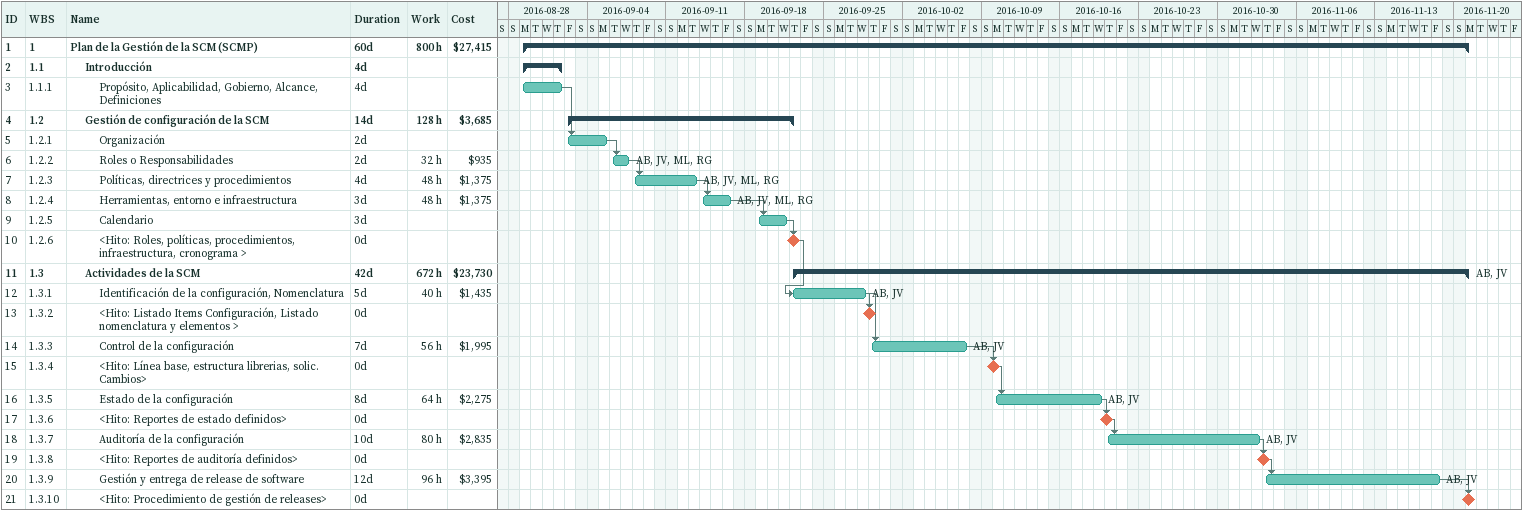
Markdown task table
| ID | WBS | Task | Duration | Start | Finish | Predecessors | Resources | Work (h) | Cost ($) |
|---|---|---|---|---|---|---|---|---|---|
| 1 | 1 | **Plan de la Gestión de la SCM (SCMP)** | 60d | 2016-08-29 | 2016-11-21 |  |  | 800 | 27415 |
| 2 | 1.1 | **Introducción** | 4d | 2016-08-29 | 2016-09-01 |  |  |  |  |
| 3 | 1.1.1 | Propósito, Aplicabilidad, Gobierno, Alcance, Definiciones | 4d | 2016-08-29 | 2016-09-01 |  |  |  |  |
| 4 | 1.2 | **Gestión de configuración de la SCM** | 14d | 2016-09-02 | 2016-09-22 |  |  | 128 | 3685 |
| 5 | 1.2.1 | Organización | 2d | 2016-09-02 | 2016-09-05 | 3 |  |  |  |
| 6 | 1.2.2 | Roles o Responsabilidades | 2d | 2016-09-06 | 2016-09-07 | 5 | AB, JV, ML, RG | 32 | 935 |
| 7 | 1.2.3 | Políticas, directrices y procedimientos | 4d | 2016-09-08 | 2016-09-13 | 6 | AB, JV, ML, RG | 48 | 1375 |
| 8 | 1.2.4 | Herramientas, entorno e infraestructura | 3d | 2016-09-14 | 2016-09-16 | 7 | AB, JV, ML, RG | 48 | 1375 |
| 9 | 1.2.5 | Calendario | 3d | 2016-09-19 | 2016-09-21 | 8 |  |  |  |
| 10 | 1.2.6 | <Hito: Roles, políticas, procedimientos, infraestructura, cronograma > | 0d | 2016-09-22 | 2016-09-22 | 9 |  |  |  |
| 11 | 1.3 | **Actividades de la SCM** | 42d | 2016-09-22 | 2016-11-21 |  | AB, JV | 672 | 23730 |
| 12 | 1.3.1 | Identificación de la configuración, Nomenclatura | 5d | 2016-09-22 | 2016-09-28 | 10 | AB, JV | 40 | 1435 |
| 13 | 1.3.2 | <Hito: Listado Items Configuración, Listado nomenclatura y elementos > | 0d | 2016-09-29 | 2016-09-29 | 12 |  |  |  |
| 14 | 1.3.3 | Control de la configuración | 7d | 2016-09-29 | 2016-10-07 | 12 | AB, JV | 56 | 1995 |
| 15 | 1.3.4 | <Hito: Línea base, estructura librerias, solic. Cambios> | 0d | 2016-10-10 | 2016-10-10 | 14 |  |  |  |
| 16 | 1.3.5 | Estado de la configuración | 8d | 2016-10-10 | 2016-10-19 | 15 | AB, JV | 64 | 2275 |
| 17 | 1.3.6 | <Hito: Reportes de estado definidos> | 0d | 2016-10-20 | 2016-10-20 | 16 |  |  |  |
| 18 | 1.3.7 | Auditoría de la configuración | 10d | 2016-10-20 | 2016-11-02 | 17 | AB, JV | 80 | 2835 |
| 19 | 1.3.8 | <Hito: Reportes de auditoría definidos> | 0d | 2016-11-03 | 2016-11-03 | 18 |  |  |  |
| 20 | 1.3.9 | Gestión y entrega de release de software | 12d | 2016-11-03 | 2016-11-18 | 19 | AB, JV | 96 | 3395 |
| 21 | 1.3.10 | <Hito: Procedimiento de gestión de releases> | 0d | 2016-11-21 | 2016-11-21 | 20 |  |  |  |
